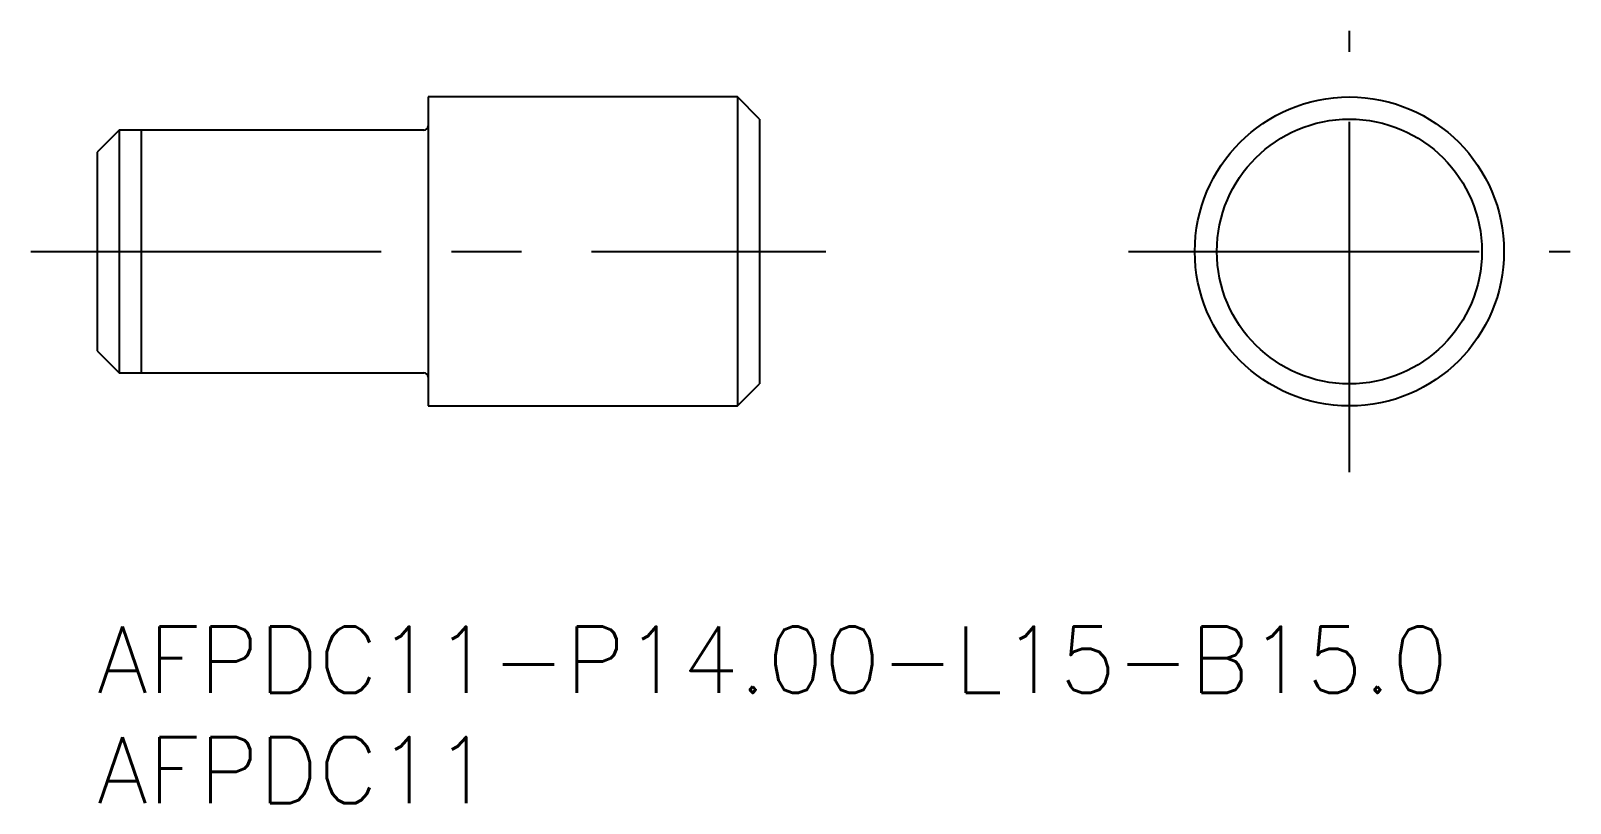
# Model space of a CAD drawing. Extents: x -3 to 66.7, y -8 to 27.
import ezdxf

# ---------------------------------------------------------------- set-up
doc = ezdxf.new("R2010")
doc.units = 0
doc.header["$LTSCALE"] = 0.5
doc.linetypes.add('CENTER', pattern=[50.8, 31.75, -6.35, 6.35, -6.35])
for name, color, linetype in [('MSM_CENTER', 1, 'CENTER'), ('MSM_CONTINUOUS', 7, 'CONTINUOUS'), ('MSM_NARROW', 5, 'CONTINUOUS'), ('MSM_PART_NUMBER', 7, 'CONTINUOUS')]:
    doc.layers.add(name, color=color, linetype=linetype)
doc.styles.get("Standard").update_dxf_attribs({"font": 'txt.shx', "height": 1, "bigfont": 'bigfont.shx'})

# ---------------------------------------------------------------- blocks, each defined once
blk = doc.blocks.new('*U13')
at = {"layer": 'MSM_PART_NUMBER'}
blk.add_text('AFPDC11-P14.00-L15-B15.0', height=3, dxfattribs=at).set_placement((0, -3))
blk = doc.blocks.new('*U14')
at = {"layer": 'MSM_PART_NUMBER'}
blk.add_text('AFPDC11', height=3, dxfattribs=at).set_placement((0, -8))

msp = doc.modelspace()

# ---------------------------------------------------------------- linework, layer by layer
at = {"layer": 'MSM_CENTER'}
for p, q in [((56.72, 7), (56.72, 27)), ((-3, 17), (33, 17)), ((46.72, 17), (66.72, 17))]:
    msp.add_line(p, q, dxfattribs=at)
at = {"layer": 'MSM_CONTINUOUS'}
for p, q in [((29, 24), (15, 24)), ((15, 24), (15, 10)), ((30, 23), (29, 24)), ((29, 24), (29, 10)), ((1, 22.5), (0, 21.5)), ((14.8, 22.5), (1, 22.5)), ((1, 22.5), (1, 11.5)), ((30, 23), (30, 11)), ((0, 21.5), (0, 12.5)), ((0, 12.5), (1, 11.5)), ((1, 11.5), (14.8, 11.5)), ((29, 10), (30, 11)), ((15, 10), (29, 10))]:
    msp.add_line(p, q, dxfattribs=at)
for radius in [7, 6]:
    msp.add_circle((56.72, 17), radius, dxfattribs=at)
for centre, start, end in [((14.8, 22.7), 270, 0), ((14.8, 11.3), 0, 90)]:
    msp.add_arc(centre, 0.2, start, end, dxfattribs=at)
at = {"layer": 'MSM_NARROW'}
msp.add_line((2, 22.5), (2, 11.5), dxfattribs=at)

# ---------------------------------------------------------------- block references
at = {"layer": 'MSM_CONTINUOUS'}
for name in ['*U13', '*U14']:
    msp.add_blockref(name, (0, 0), dxfattribs=at)

doc.saveas('drawing.dxf')
